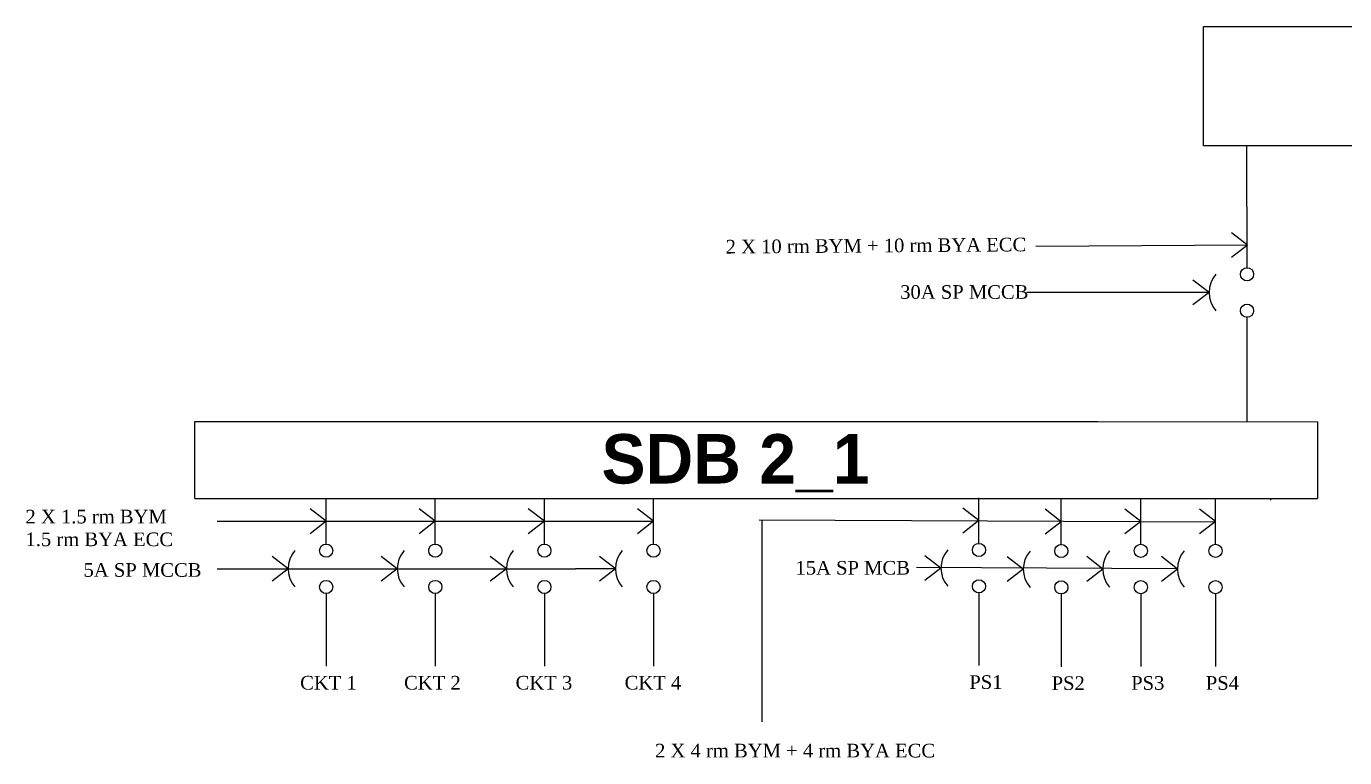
# Model space of a CAD drawing. Header units: inches. Extents: x -19236 to 2549, y 984 to 4513.
# Drawn here: x -9922.8 to -9777.9, y 3987 to 4067.4 of the extents above; entities that cross this region are included whole.
import ezdxf

# ---------------------------------------------------------------- set-up
doc = ezdxf.new("R2010")
doc.units = ezdxf.units.IN
doc.header["$LTSCALE"] = 20
doc.header["$MEASUREMENT"] = 0
doc.styles.get("Standard").update_dxf_attribs({"font": 'arial.ttf'})

msp = doc.modelspace()

# ---------------------------------------------------------------- linework, layer by layer
for p, q in [((-9788.5888, 4040.87195), (-9788.60235, 4054.30867)), ((-9788.52501, 4043.37219), (-9790.30641, 4044.72387)), ((-9788.52501, 4043.37219), (-9811.82836, 4043.19641)), ((-9788.52501, 4043.37219), (-9790.28582, 4041.99379)), ((-9792.76884, 4038.14822), (-9794.53999, 4039.5133)), ((-9792.76884, 4038.14822), (-9812.80622, 4038.14822)), ((-9792.76884, 4038.14822), (-9794.53999, 4036.78314)), ((-9788.5888, 4023.94682), (-9788.5888, 4035.42449)), ((-9904.27957, 4015.48237), (-9904.27957, 4023.94682)), ((-9904.27957, 4023.94682), (-9804.97877, 4023.94682)), ((-9804.97877, 4023.94682), (-9780.83026, 4023.90889)), ((-9780.83026, 4023.90889), (-9780.83026, 4015.48237)), ((-9904.27957, 4015.48237), (-9780.83026, 4015.48237)), ((-9889.85447, 4012.98237), (-9891.62562, 4014.34745)), ((-9889.85447, 4010.48237), (-9889.85447, 4015.48237)), ((-9877.85447, 4012.98237), (-9879.62562, 4014.34745)), ((-9877.85447, 4010.48237), (-9877.85447, 4015.48237)), ((-9865.85447, 4012.98237), (-9867.62562, 4014.34745)), ((-9865.85447, 4010.48237), (-9865.85447, 4015.48237)), ((-9853.85447, 4012.98237), (-9855.62562, 4014.34745)), ((-9853.85447, 4010.48237), (-9853.85447, 4015.48237)), ((-9818.06741, 4013.05516), (-9819.83856, 4014.42024)), ((-9818.06741, 4010.55516), (-9818.06741, 4015.55516)), ((-9809.01291, 4012.93884), (-9810.78406, 4014.30392)), ((-9809.01291, 4010.43884), (-9809.01291, 4015.43884)), ((-9800.26428, 4012.95823), (-9802.03543, 4014.32331)), ((-9800.26428, 4010.45823), (-9800.26428, 4015.45823)), ((-9792.05748, 4012.95823), (-9793.82862, 4014.32331)), ((-9792.05748, 4010.45823), (-9792.05748, 4015.45823)), ((-9785.97518, 4015.32169), (-9785.97518, 4015.48237)), ((-9901.85447, 4012.98237), (-9853.92066, 4012.97971)), ((-9889.85447, 4012.98237), (-9891.62562, 4011.61729)), ((-9877.85447, 4012.98237), (-9879.62562, 4011.61729)), ((-9865.85447, 4012.98237), (-9867.62562, 4011.61729)), ((-9853.85447, 4012.98237), (-9855.62562, 4011.61729)), ((-9842.25299, 4013.13024), (-9792.01107, 4012.92196)), ((-9841.96095, 4013.05516), (-9841.96095, 3990.90929)), ((-9818.06741, 4013.05516), (-9819.83856, 4011.69008)), ((-9809.01291, 4012.93884), (-9810.78406, 4011.57376)), ((-9800.26428, 4012.95823), (-9802.03543, 4011.59315)), ((-9792.05748, 4012.95823), (-9793.82862, 4011.59315)), ((-9894.0345, 4007.75864), (-9895.80565, 4009.12372)), ((-9882.0345, 4007.75864), (-9883.80565, 4009.12372)), ((-9870.0345, 4007.75864), (-9871.80565, 4009.12372)), ((-9858.0345, 4007.75864), (-9859.80565, 4009.12372)), ((-9822.24744, 4007.83143), (-9824.01859, 4009.19651)), ((-9813.19295, 4007.71512), (-9814.9641, 4009.0802)), ((-9804.44431, 4007.7345), (-9806.21546, 4009.09958)), ((-9796.23751, 4007.7345), (-9798.00866, 4009.09958)), ((-9901.85447, 4007.75864), (-9870.0345, 4007.75864)), ((-9894.0345, 4007.75864), (-9895.80565, 4006.39356)), ((-9882.0345, 4007.75864), (-9883.80565, 4006.39356)), ((-9870.0345, 4007.75864), (-9871.80565, 4006.39356)), ((-9870.0345, 4007.75864), (-9862.41789, 4007.75864)), ((-9858.0345, 4007.75864), (-9862.41789, 4007.75864)), ((-9858.0345, 4007.75864), (-9859.80565, 4006.39356)), ((-9796.33687, 4007.76016), (-9824.93674, 4007.90375)), ((-9822.24744, 4007.83143), (-9824.01859, 4006.46635)), ((-9813.19295, 4007.71512), (-9814.9641, 4006.35004)), ((-9804.44431, 4007.7345), (-9806.21546, 4006.36942)), ((-9796.23751, 4007.7345), (-9798.00866, 4006.36942)), ((-9889.85447, 4005.03491), (-9889.85447, 3997.03491)), ((-9877.85447, 4005.03491), (-9877.85447, 3997.03491)), ((-9865.85447, 4005.03491), (-9865.85447, 3997.03491)), ((-9853.85447, 4005.03491), (-9853.85447, 3997.03491)), ((-9818.06741, 4005.1077), (-9818.06741, 3997.1077)), ((-9809.01291, 4004.99139), (-9809.01291, 3996.99139)), ((-9800.26428, 4005.01078), (-9800.26428, 3997.01078)), ((-9792.05748, 4005.01078), (-9792.05748, 3997.01078))]:
    msp.add_line(p, q)
msp.add_lwpolyline([(-9793.38248, 4067.42011), (-9748.90608, 4067.42011), (-9748.90608, 4054.29338), (-9793.38248, 4054.29338)], close=True)
for centre in [(-9788.5888, 4040.14822), (-9788.5888, 4036.14822), (-9889.85447, 4009.75864), (-9877.85447, 4009.75864), (-9865.85447, 4009.75864), (-9853.85447, 4009.75864), (-9818.06741, 4009.83143), (-9809.01291, 4009.71512), (-9800.26428, 4009.7345), (-9792.05748, 4009.7345), (-9889.85447, 4005.75864), (-9877.85447, 4005.75864), (-9865.85447, 4005.75864), (-9853.85447, 4005.75864), (-9818.06741, 4005.83143), (-9809.01291, 4005.71512), (-9800.26428, 4005.7345), (-9792.05748, 4005.7345)]:
    msp.add_circle(centre, 0.72373)
for centre in [(-9789.69963, 4038.14822), (-9890.96529, 4007.75864), (-9878.96529, 4007.75864), (-9866.96529, 4007.75864), (-9854.96529, 4007.75864), (-9819.17823, 4007.83143), (-9810.12374, 4007.71512), (-9801.3751, 4007.7345), (-9793.1683, 4007.7345)]:
    msp.add_arc(centre, 3.06921, 139.3351751, 220.6648249)

# ---------------------------------------------------------------- texts
at = {"color": 1, "insert": (-9812.87061, 4044.18265), "char_height": 1.5, "width": 33.3698051, "attachment_point": 3, "rotation": 0.4321633}
msp.add_mtext('{\\fTimes New Roman|b0|i0|c0|p18;2 X 10 rm BYM + 10 rm BYA ECC}', dxfattribs=at)
at = {"color": 1, "insert": (-9826.73268, 4038.95498), "char_height": 1.5, "width": 18.7793897, "attachment_point": 1}
msp.add_mtext('\\pt0;{\\fTimes New Roman|b0|i0|c0|p18;30A SP MCCB}', dxfattribs=at)
at = {"linetype": 'Continuous', "lineweight": 13, "insert": (-9844.84377, 4022.57005), "char_height": 18.8091422, "width": 32.4906903, "attachment_point": 2}
msp.add_mtext('{\\fAgency FB|b1|i0|c0|p34;\\H0.2887x;\\C43;\\c3649492;SDB 2_1}', dxfattribs=at)
at = {"color": 2, "char_height": 1.5, "attachment_point": 1}
for s, insert, width in [('{\\fTimes New Roman|b0|i0|c0|p18;2 X 1.5 rm BYM\\P1.5 rm BYA ECC}', (-9922.92296, 4014.25061), 18.7793897), ('\\pt0;{\\fTimes New Roman|b0|i0|c0|p18;5A SP MCCB}', (-9916.53738, 4008.38257), 18.7793897), ('\\pt0;{\\fTimes New Roman|b0|i0|c0|p18;15A SP MCB}', (-9838.24707, 4008.61976), 18.7793897), ('{\\fTimes New Roman|b0|i0|c0|p18;2 X 4 rm BYM + 4 rm BYA ECC}', (-9853.6886, 3988.51121), 33.3323759)]:
    msp.add_mtext(s, dxfattribs=dict(at, insert=insert, width=width))
at = {"color": 6, "char_height": 1.5, "width": 18.7793897, "attachment_point": 1}
for s, insert in [('\\pt0;{\\fTimes New Roman|b0|i0|c0|p18;CKT 1}', (-9892.71717, 3995.97782)), ('\\pt0;{\\fTimes New Roman|b0|i0|c0|p18;CKT 2}', (-9881.2883, 3995.97782)), ('\\pt0;{\\fTimes New Roman|b0|i0|c0|p18;CKT 3}', (-9869.0241, 3995.97782)), ('\\pt0;{\\fTimes New Roman|b0|i0|c0|p18;CKT 4}', (-9857.03243, 3995.97782)), ('\\pt0;{\\fTimes New Roman|b0|i0|c0|p18;PS1}', (-9819.13092, 3996.05061)), ('\\pt0;{\\fTimes New Roman|b0|i0|c0|p18;PS2}', (-9810.07642, 3995.93429)), ('\\pt0;{\\fTimes New Roman|b0|i0|c0|p18;PS3}', (-9801.32779, 3995.95368)), ('\\pt0;{\\fTimes New Roman|b0|i0|c0|p18;PS4}', (-9793.12099, 3995.95368))]:
    msp.add_mtext(s, dxfattribs=dict(at, insert=insert))

doc.saveas('drawing.dxf')
